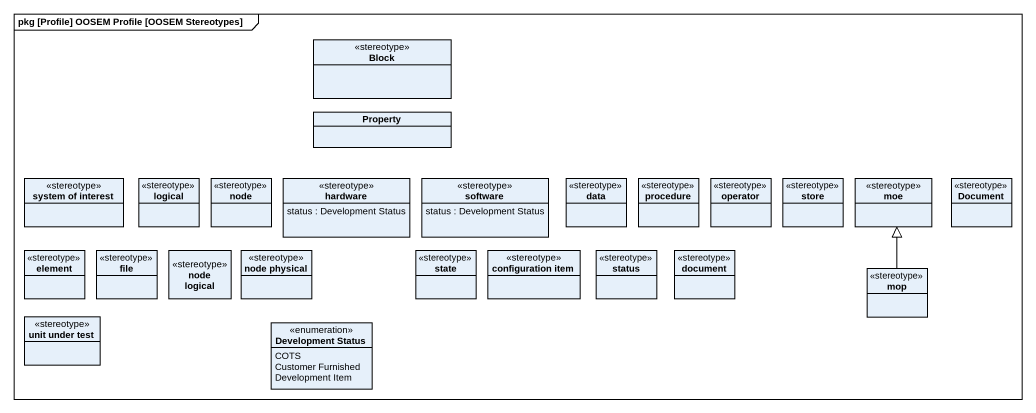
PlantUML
@startuml
mainframe pkg [Profile] OOSEM Profile [OOSEM Stereotypes]
hide circle
hide empty members
class Block <<stereotype>>
class Property
class "system of interest" as system_of_interest <<stereotype>>
class logical <<stereotype>>
class "node" as node_ <<stereotype>>
class hardware <<stereotype>> {
  status : Development Status
}
class software <<stereotype>> {
  status : Development Status
}
class data <<stereotype>>
class procedure <<stereotype>>
class operator <<stereotype>>
class store <<stereotype>>
class moe <<stereotype>>
class Document <<stereotype>>
class element <<stereotype>>
class "file" as file_ <<stereotype>>
class "node logical" as node_logical <<stereotype>>
class "node physical" as node_physical <<stereotype>>
class "state" as state_ <<stereotype>>
class "configuration item" as configuration_item <<stereotype>>
class status <<stereotype>>
class document <<stereotype>>
class mop <<stereotype>>
class "unit under test" as unit_under_test <<stereotype>>
enum "Development Status" as Development_Status {
  COTS
  Customer Furnished
  Development Item
}
mop -up-|> moe
@enduml
